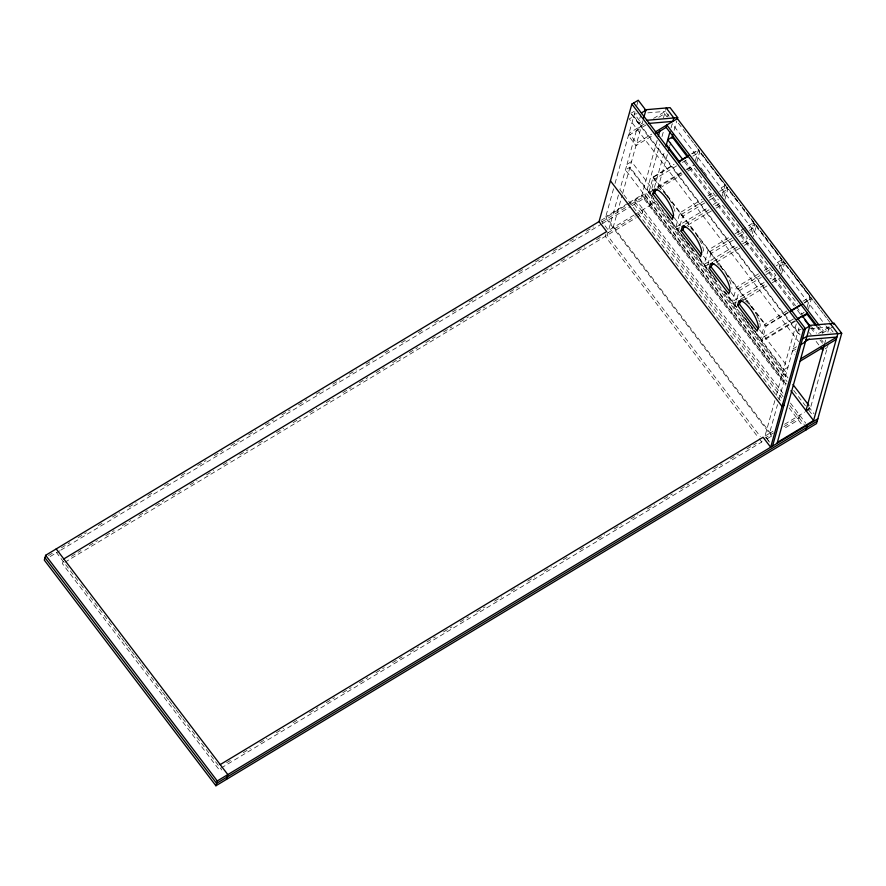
<?xml version="1.0" encoding="UTF-8"?>
<svg xmlns="http://www.w3.org/2000/svg" width="886" height="886" viewBox="0 0 886 886"><rect width="100%" height="100%" fill="white"/><g stroke="black" fill="none" stroke-linecap="round" stroke-linejoin="round"><path stroke-width="0.66" stroke-dasharray="4.43 3.32" d="M63.139 561.325L62.463 563.729L218.875 769.391L219.551 766.999M613.544 188.784L605.47 217.712L771.761 436.377M615.028 183.468L635.362 110.628M636.812 105.434L638.263 100.24M605.991 233.97L605.315 236.374L758.383 437.64M618.45 194.942L607.198 235.233L760.266 436.499M640.977 114.261L638.441 123.353L641.829 121.304M613.068 227.702L622.216 194.964M622.581 193.635L641.409 126.211L633.8 116.221L629.27 118.945L798.607 341.619M642.97 120.629L642.018 124.018L634.42 114.017L637.1 113.785M657.179 140.353L641.685 195.872L785.616 385.144M663.492 117.738L666.228 107.97M631.939 205.729L644.864 197.932L659.793 144.462M661.997 136.577L663.47 131.316M667.512 116.841L668.243 114.216M643.247 209.506L641.907 214.301L637.3 217.081M711.093 309.568L619.923 189.682L627 164.32L631.53 161.584L653.27 190.169L648.74 192.904L653.203 176.923L674.102 164.32M676.594 165.915L654.4 179.293L650.379 193.68L649.028 191.897L652.506 189.792M649.283 205.873L652.207 195.396M654.433 187.433L664.434 151.617M671.101 127.728L672.208 123.752L825.276 325.029M787.964 377.934L654.145 201.953L653.813 203.138L635.118 214.412M657.844 188.685L667.479 154.186M669.694 146.234L670.813 142.247M674.146 130.308L676.738 121.017M704.769 202.96L682.574 216.35L678.554 230.737L675.841 227.159L679.861 212.784L702.055 199.394M695.388 160.676L698.478 149.623L700.15 151.827L697.647 148.516M696.761 162.382L699.663 152.004L698.312 150.21L691.512 154.308M722.223 195.872L725.125 185.484L700.483 153.09M711.059 252.997L706.884 267.971L704.16 264.405L708.18 250.018L730.374 236.64M723.928 196.415L726.487 187.267L739.411 204.256M724.947 199.439L727.838 189.05L725.125 185.484L718.336 189.582M750.907 231.811L753.454 222.718L756.168 226.295L753.266 236.684M752.247 233.66L754.806 224.512L749.146 227.923M734.871 306.146L739.168 290.763L761.218 277.462M752.07 306.921L751.904 307.52L724.449 271.404M759.634 327.72L760.254 325.483A17.842 6.036 58.9 0 0 759.745 322.881M779.182 268.99L781.718 259.897L740.231 205.342M780.522 270.839L783.08 261.68L776.114 265.878M788.274 312.215L766.224 325.516L761.761 341.498L795.484 321.153M781.541 273.852L784.442 263.463L781.718 259.897L774.763 264.094M221.245 767.963L761.727 442.036L762.403 439.644M774.862 400.605L764.961 436.089L769.513 442.103M776.335 395.355L796.304 323.833M769.513 442.103L764.961 436.089L769.48 433.376L777.52 404.592M778.993 399.298L799.382 326.292M807.057 307.42L809.959 297.031L784.442 263.463L777.476 267.672M808.397 309.28L811.487 298.217L804.521 302.414M799.659 415.18L798.319 419.975L783.279 429.045M817.568 326.469L822.585 333.058L823.26 330.666L819.915 326.269M824.534 344.078L825.652 340.08M827.878 332.084L830.237 323.634M805.695 411.536L810.225 408.811L828.355 343.879M630.832 113.353L634.232 111.304M644.244 124.04L629.06 133.199L636.669 143.189L651.753 134.096M653.591 118.403L665.275 111.359L669.074 116.354M645.916 125.026L628.395 135.591L635.993 145.592L653.403 135.093M658.763 117.273L664.611 113.751L666.892 116.753M691.512 153.821L698.478 149.623M666.283 194.931L653.037 177.521L674.069 164.829M682.43 162.393L689.441 158.162M692.874 156.102L699.663 151.993L698.323 150.232M627.941 203.326L605.747 216.705L772.038 435.38M629.104 202.617L641.962 194.876L786.735 385.244M600.941 220.437L626.358 205.109M627.521 204.411L646.204 193.137L787.643 379.108M657.146 187.001L681.522 172.294M686.163 169.503L694.292 164.597M657.944 187.356L682.475 172.56M687.148 169.747L694.015 165.604M48.486 555.577L53.182 552.742M61.455 547.758L69.75 542.753M78.046 537.747L86.341 532.752M98.191 525.608L102.931 522.751M112.411 517.025L119.521 512.739M129.002 507.025L136.112 502.739M147.962 495.595L152.702 492.738M164.552 485.583L169.292 482.726M181.143 475.583L187.057 472.016M197.722 465.582L206.017 460.576M214.312 455.581L222.607 450.575M230.903 445.569L239.198 440.575M248.678 434.86L255.788 430.563M265.268 424.848L273.564 419.853M281.859 414.847L290.154 409.841M298.449 404.847L306.744 399.841M316.224 394.126L323.335 389.84M332.815 384.125L339.925 379.828M349.405 374.113L356.515 369.827M365.996 364.113L373.095 359.827M384.945 352.683L390.87 349.106M401.535 342.672L407.46 339.105M418.126 332.671L424.051 329.105M434.716 322.67L440.641 319.093M452.491 311.95L457.231 309.092M469.082 301.949L476.192 297.663M485.672 291.937L492.782 287.651M502.262 281.936L509.372 277.65M518.853 271.936L523.593 269.078M535.443 261.935L543.738 256.929M553.218 251.214L560.317 246.928M569.798 241.214L576.908 236.916M586.388 231.202L593.498 226.916M601.793 221.91L630.234 204.766M631.419 204.046L645.54 195.54L787.023 381.578M659.76 188.02L682.043 174.586M687.901 171.053L693.76 167.52L718.402 199.926M50.17 556.552L59.606 550.87M60.791 550.151L601.129 224.313M602.314 223.593L630.754 206.449M649.56 204.865L654.145 201.953M633.966 215.11L608.538 230.438L601.694 221.434M71.434 556.319L80.914 550.605M89.209 545.599L97.504 540.604M105.799 535.598L114.106 530.592M122.401 525.586L130.696 520.58M138.991 515.586L147.286 510.58M155.582 505.574L163.888 500.568M172.183 495.573L180.478 490.567M189.958 484.852L197.069 480.555M206.549 474.841L213.659 470.555M223.15 464.84L230.26 460.543M239.741 454.828L248.036 449.822M258.701 443.388L264.626 439.821M276.487 432.667L283.598 428.381M293.078 422.666L300.188 418.38M309.668 412.654L316.778 408.368M326.258 402.654L333.38 398.368M342.86 392.642L351.155 387.647M359.45 382.641L367.745 377.635M376.041 372.629L384.347 367.635M392.642 362.629L400.937 357.623M409.232 352.617L417.527 347.611M425.823 342.616L435.303 336.89M443.609 331.896L451.904 326.89M460.199 321.884L468.495 316.878M476.79 311.883L485.085 306.877M493.391 301.871L501.686 296.865M509.982 291.871L518.277 286.865M530.127 279.71L534.867 276.853M544.347 271.138L551.469 266.852M560.949 261.126L568.059 256.84M577.539 251.126L584.649 246.84M596.5 239.685L601.24 236.828M607.874 232.83L634.476 216.793M635.639 216.095L642.583 211.909M64.833 562.289L636.148 217.779M707.892 195.872L714.902 191.642M681.212 214.567L703.418 201.177M709.254 197.656L716.265 193.425M719.698 191.365L726.487 187.267M709.442 200.147L717.627 195.219M722.19 192.461L727.838 189.05M675.841 227.159L708.678 207.368M713.363 204.533L719.222 201M677.203 228.942L679.518 227.547M685.321 224.047L709.697 209.351M715.5 205.851L722.467 201.654M687.935 225.077L711.392 210.934M716.076 208.11L721.946 204.566L747.551 238.245L741.682 241.778M735.048 233.815L753.454 222.718M709.542 251.801L731.736 238.423M737.573 234.901L745.757 229.961M733.099 240.206L710.893 253.595L708.18 250.018M738.935 236.684L747.108 231.755M749.379 230.382L756.168 226.295M704.16 264.405L736.997 244.602M705.522 266.188L709.01 264.094M713.651 261.292L738.027 246.585M742.667 243.794L750.796 238.888M716.265 262.322L739.71 248.18M744.406 245.344L750.265 241.812L775.815 275.424L769.956 278.957M758.505 273.896L736.454 287.197L732.434 301.583L736.798 307.32M764.308 270.396L770.111 266.896M737.817 288.98L759.867 275.679M765.67 272.179L770.311 269.377M765.869 274.671L772.836 270.463M764.097 282.49L732.434 301.583L724.925 291.704M733.796 303.366L736.111 301.96M740.762 299.169L766.29 283.764M772.105 280.264L777.908 276.764M743.276 300.254L767.653 285.547M772.293 282.756L780.422 277.85M786.746 311.03L764.696 324.331L760.675 338.707L762.038 340.501L794.532 320.898M803.004 301.229L809.959 297.031L811.321 298.815L804.355 303.012M788.108 312.813L766.047 326.114L752.701 308.572M793.513 318.916L760.675 338.707L754.086 330.046M800.545 314.674L804.056 312.548L802.417 310.388M796.558 346.769L793.081 348.862L795.362 351.864M818.609 333.468L829.296 327.023L833.095 332.029M795.894 349.162L792.405 351.266L794.687 354.256M822.585 333.058L833.15 326.69M825.087 348.84L827.347 347.478M806.027 410.362L810.557 407.626M805.972 410.539L810.502 407.815M769.48 433.376L772.957 431.283M784.575 424.283L804.687 412.145M226.661 762.713L231.401 759.856M243.251 752.701L250.361 748.415M259.842 742.701L266.963 738.403M276.443 732.689L283.553 728.403M293.033 722.688L297.774 719.82M309.624 712.676L317.93 707.67M326.225 702.676L334.52 697.67M342.816 692.664L351.111 687.658M359.406 682.663L367.701 677.657M376.007 672.651L384.302 667.645M392.598 662.639L402.078 656.925M410.373 651.919L418.668 646.924M426.963 641.918L435.27 636.912M443.565 631.906L451.86 626.911M460.155 621.906L468.45 616.9M476.746 611.894L485.052 606.899M494.532 601.173L501.642 596.887M511.122 591.172L518.232 586.886M527.713 581.161L534.823 576.875M544.314 571.16L551.424 566.863M563.274 559.719L569.2 556.142M579.865 549.719L585.79 546.141M597.651 538.998L604.761 534.701M614.242 528.986L621.352 524.7M630.832 518.975L637.942 514.688M647.422 508.974L654.544 504.688M664.024 498.962L672.319 493.967M680.614 488.961L688.909 483.955M697.204 478.949L705.511 473.955M713.806 468.949L722.101 463.943M730.396 458.937L738.691 453.942M746.987 448.936L756.467 443.221M764.286 438.504L773.544 432.922M783.955 426.642L798.995 417.572M767.088 438.814L771.717 436.023M647.832 112.865L665.275 111.359M801.121 329.459L798.43 329.681L800.711 332.682M810.513 328.64L829.296 327.023M665.663 194.255L668.531 198.021M734.472 196.947L731.958 193.646L734.45 196.913M735.302 198.054L737.817 201.355M782.183 259.687L745.359 211.256L772.094 246.408M783.025 260.794L785.539 264.094M786.369 265.191L788.883 268.491L786.314 265.102M789.725 269.599L796.414 278.403M797.256 279.5L799.77 282.8M800.601 283.908L803.115 287.208M803.956 288.304L806.47 291.605L789.659 269.499M807.301 292.712L809.815 296.013M816.194 326.247L821.189 332.815M685.155 160.51L795.562 305.681M796.403 306.777L802.251 314.486M811.454 326.58L816.471 333.18M821.499 339.781L823.172 341.974M684.468 161.739L794.133 305.925M797.478 310.321L802.495 316.922M810.834 327.886L814.998 333.357M819.993 339.936L822.496 343.214M809.439 332.604L811.111 334.808M816.128 341.409L819.472 345.806M653.203 176.923L766.224 325.516M667.047 195.95L693.749 231.047M696.983 235.288L723.607 270.308M674.202 217.69L680.06 225.398M703.495 256.209L708.523 262.821M731.127 292.535L736.986 300.243M759.59 329.957L787.942 367.247L783.412 369.971L627 164.32L636.879 128.946L641.409 126.211L800.102 334.886M649.017 191.908L651.52 195.197M667.368 216.029L681.555 234.679M682.386 235.776L697.404 255.511M698.234 256.608L715.755 279.644M744.207 317.055L746.677 320.311M747.507 321.385L749.977 324.641M750.796 325.716L753.266 328.972M686.849 241.967L629.968 167.188L625.438 169.913L781.862 375.575L786.38 372.84L738.702 310.155M687.68 243.063L690.194 246.363M691.025 247.471L693.539 250.76M699.397 258.468L713.618 277.163M714.448 278.259L716.962 281.56M724.482 291.461L737.872 309.059M678.41 123.22L686.772 134.218M687.614 135.325L690.116 138.615M690.958 139.722L693.461 143.023M694.303 144.119L696.817 147.419M735.291 198.01L737.794 201.31M772.924 247.504L775.438 250.804M776.269 251.901L778.783 255.201M779.614 256.309L782.128 259.598M782.969 260.705L785.472 264.006M807.224 292.601L809.726 295.902M810.568 296.998L813.071 300.299M813.913 301.395L816.427 304.695M817.257 305.792L819.771 309.092M820.602 310.2L823.116 313.5M823.947 314.596L826.461 317.897M827.291 318.993L829.805 322.294M826.117 326.126L830.902 332.427M700.87 167.786L703.34 171.031M704.16 172.106L706.618 175.35M778.539 278.99L797.478 303.887M631.685 114.25L639.293 124.25M631.596 114.36L799.416 335.019M653.037 177.51L654.4 179.293M679.861 212.773L682.574 216.35M808.553 406.608L814.024 413.806M793.712 390.383L805.44 405.788M808.785 410.196L812.971 415.7M644.864 197.932L786.347 383.97M782.936 393.185L635.65 199.505L634.31 204.301L781.596 397.98M790.456 403.086L805.739 423.176M634.974 201.908L783.102 396.684M789.791 405.478L804.311 424.571M789.116 407.87L802.118 424.97M711.923 310.665L783.18 404.348M759.224 438.736L761.727 442.036M56.294 552.332L79.862 583.32M80.704 584.428L120.85 637.211M121.681 638.319L124.195 641.619M125.037 642.715L127.54 646.016M128.381 647.112L130.884 650.413M131.726 651.509L134.229 654.809M135.071 655.917L137.574 659.217M138.415 660.314L140.918 663.614M141.76 664.71L161.839 691.113M162.67 692.21L165.184 695.51M166.014 696.606L168.528 699.907M169.359 701.003L171.873 704.304M172.704 705.411L175.218 708.711M176.048 709.808L178.562 713.108M179.404 714.205L181.907 717.505M182.749 718.601L221.832 770M695.399 233.217L697.437 236.108A17.842 6.036 58.9 0 1 703.705 251.126M717.239 263.851A17.831 6.036 58.9 0 1 719.31 265.523M720.019 266.199A17.831 6.036 58.9 0 1 725.025 272.268M725.7 273.276A17.831 6.036 58.9 0 1 731.969 288.293M687.082 225.62A17.842 6.036 58.9 0 1 688.976 226.683M691.036 228.344A17.842 6.036 58.9 0 1 693.195 230.537M742.003 299.546A17.842 6.036 58.9 0 1 743.631 299.966M745.514 301.041A17.842 6.036 58.9 0 1 755.869 313.6M756.456 314.674A17.842 6.036 58.9 0 1 758.427 318.916M758.826 319.946A17.842 6.036 58.9 0 1 759.49 321.928M658.841 188.485A17.842 6.036 58.9 0 1 660.735 189.549M663.514 191.897A17.842 6.036 58.9 0 1 664.965 193.403M669.196 198.973A17.842 6.036 58.9 0 1 674.036 208.465M674.39 209.461A17.842 6.036 58.9 0 1 674.966 211.389M703.495 156.224L700.981 152.924L703.506 156.213M706.84 160.632L704.337 157.32L706.851 160.621M710.195 165.029L707.681 161.728L710.195 165.017M727.771 188.142L711.026 166.136L727.76 188.109M731.127 192.55L728.613 189.25L731.105 192.517M741.172 205.751L738.658 202.451L741.139 205.707M744.517 210.159L742.003 206.859L744.484 210.115"/><path stroke-width="1.33" d="M643.69 118.026L645.872 110.241L638.263 100.24L631.851 104.105L599.047 221.578L45.64 555.3L44.3 560.096L215.918 785.76L816.482 423.608L841.7 333.302L834.091 323.301L808.774 325.483M215.918 785.76L217.258 780.965L817.822 418.812M226.484 779.392L227.824 774.597L56.206 548.932M658.298 136.355L659.782 131.039M655.729 133.686L666.172 127.396L666.848 124.992L819.074 325.162M665.918 146.312L669.993 131.715M652.783 193.901L654.034 189.427A17.842 6.036 58.9 0 1 665.231 197.168A17.842 6.036 58.9 0 1 673.582 215.132L672.33 219.606L652.783 193.901L654.665 192.76L655.607 189.405M668.587 150.21L669.329 147.552M671.92 138.271L673.039 134.284M655.241 131.992L677.402 118.624L677.679 117.628L670.082 107.638L644.753 109.82M681.024 231.036L682.275 226.561L684.158 225.421L682.907 229.895L681.024 231.036L700.571 256.741L701.823 252.266A17.842 6.036 58.9 0 0 693.472 234.303A17.842 6.036 58.9 0 0 682.275 226.561M709.287 268.203L710.539 263.729A17.842 6.036 58.9 0 1 721.747 271.47A17.842 6.036 58.9 0 1 730.086 289.434L728.846 293.908L709.287 268.203L711.17 267.063L712.422 262.588M737.573 305.393L738.813 300.908A17.842 6.036 58.9 0 1 750.021 308.649A17.842 6.036 58.9 0 1 758.372 326.624L757.12 331.098L737.573 305.393L739.456 304.252L740.707 299.778M802.495 316.922L807.024 314.198L807.301 313.201L796.857 319.503M797.754 318.639L802.284 315.903L809.882 325.904L803.469 329.769L770.676 447.242L763.067 437.241L220.215 764.596M772.559 446.09L805.352 328.64L633.734 102.964M777.088 443.377L809.882 325.904M805.972 410.539L824.157 345.407M834.091 323.301L833.815 324.298L677.402 118.624M805.928 429.976L807.268 425.18M813.304 421.537L837.846 333.634L830.237 323.634M802.45 339.028L806.98 336.292L841.7 333.302M800.889 344.621L805.418 341.885M641.342 112.965L645.872 110.241M678.742 161.518L689.186 155.216M678.742 162.016L688.09 156.379M653.901 191.564L657.412 189.438M63.803 558.933L606.655 231.578L599.047 221.578M683.25 227.901L685.598 226.495M711.569 265.147L713.917 263.729M739.799 302.347L742.114 300.952M790.6 310.809L801.044 304.518M790.423 311.418L802.029 304.419M804.687 341.863L809.328 339.061M800.678 358.863L836.893 337.023L806.038 339.681M800.014 361.255L836.229 339.427M783.933 405.356L782.05 406.486L610.432 180.822M777.365 442.38L813.581 420.54L790.921 390.748M817.158 421.204L216.594 783.368L44.965 557.693M646.99 120.274L677.679 117.628M648.729 123.431L672.884 121.36L673.825 117.96L666.228 107.97M687.326 156.811L672.275 137.02L667.745 139.755L682.796 159.535M807.024 314.198L815.353 325.151M804.997 320.211L809.162 325.694M666.405 144.551L679.795 162.149M821.145 348.01L822.817 350.203M666.172 127.396L816.737 325.361M631.851 104.105L803.469 329.769M654.665 192.76L673.404 217.402M682.907 229.895L701.646 254.537M711.17 267.063L729.909 291.704M739.456 304.252L758.194 328.883M792.992 384.535L808.885 405.434M45.64 555.3L217.258 780.965"/></g></svg>
